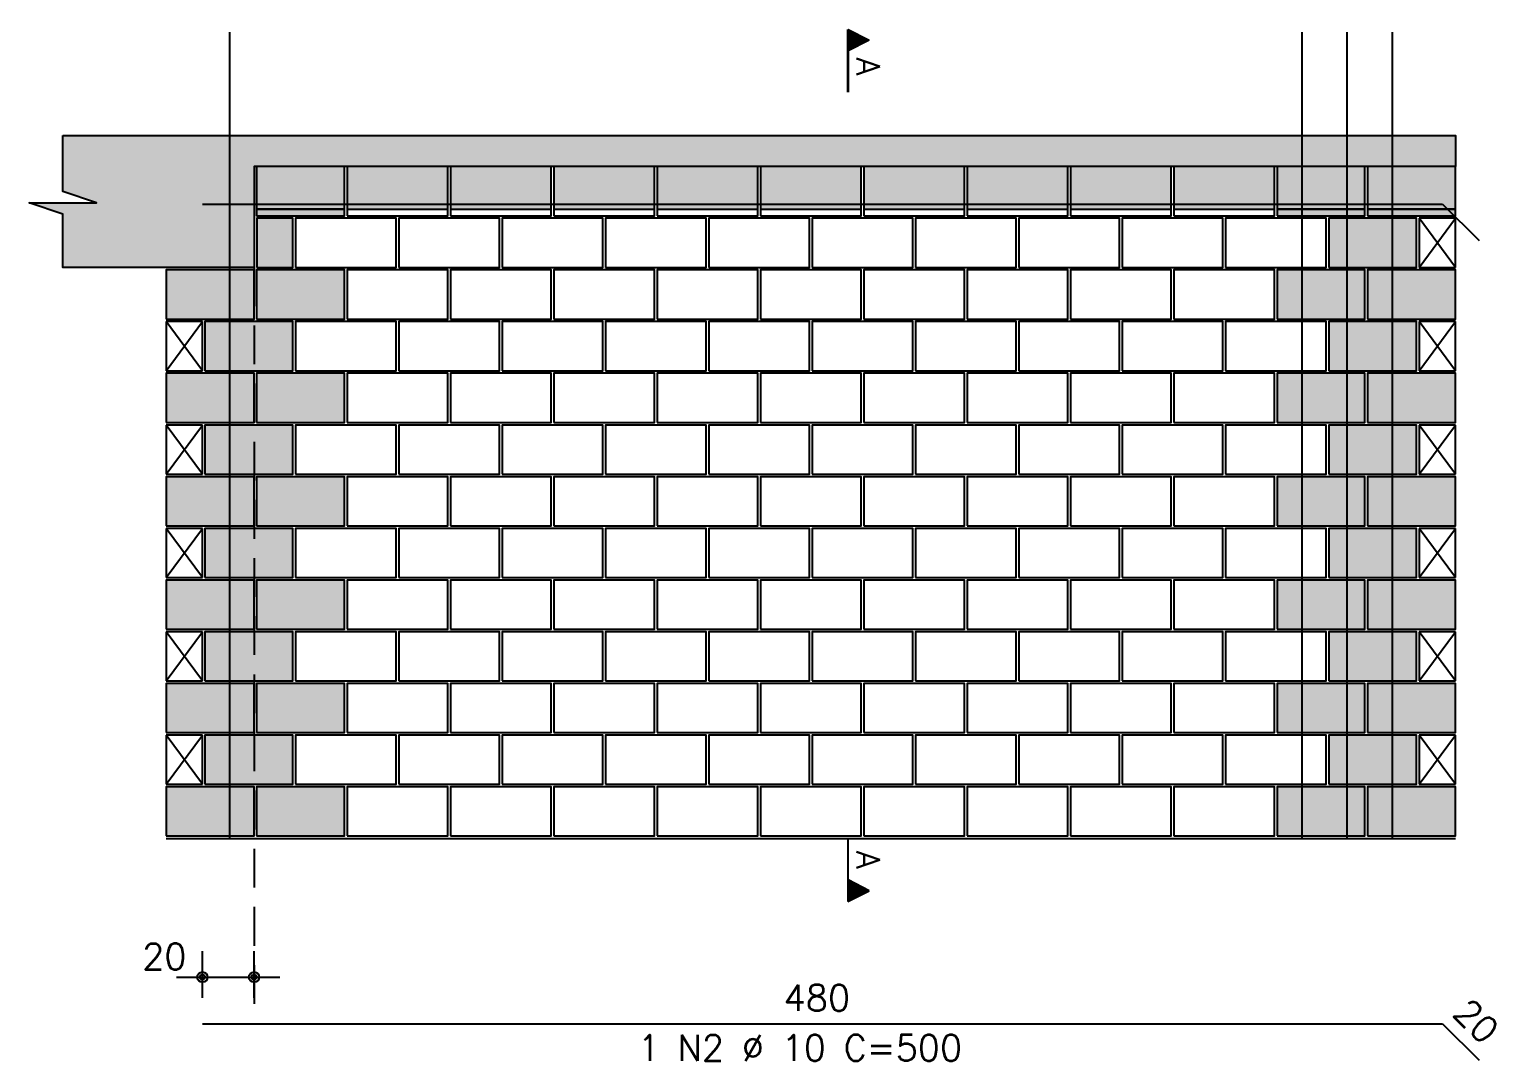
# Model space of a CAD drawing. Extents: x -1.9 to 86, y -1.6 to 60.9.
# Drawn here: x 8.83 to 20.18, y 12.49 to 20.47 of the extents above; entities that cross this region are included whole.
import ezdxf

# ---------------------------------------------------------------- set-up
doc = ezdxf.new("R2010")
doc.units = 0
doc.header["$MEASUREMENT"] = 0
doc.linetypes.add('ESTILO_TQS_0001', pattern=[0.45, 0.3, -0.15])
for name, color, linetype in [('PENA_01', 1, 'CONTINUOUS'), ('PENA_02', 2, 'CONTINUOUS'), ('PENA_03', 3, 'CONTINUOUS'), ('PENA_05', 5, 'CONTINUOUS'), ('PENA_09', 254, 'CONTINUOUS'), ('PENA_11', 252, 'CONTINUOUS'), ('PENA_21', 100, 'CONTINUOUS'), ('PENA_28', 135, 'CONTINUOUS')]:
    doc.layers.add(name, color=color, linetype=linetype)
doc.styles.get("Standard").update_dxf_attribs({"font": 'ROMANS.SHX'})

msp = doc.modelspace()

# ---------------------------------------------------------------- linework, layer by layer
at = {"layer": 'PENA_01', "linetype": 'Continuous'}
for p, q in [((10.591, 19.077), (11.271, 19.077)), ((11.291, 19.077), (12.071, 19.077)), ((12.091, 19.077), (12.871, 19.077)), ((12.891, 19.077), (13.671, 19.077)), ((13.691, 19.077), (14.471, 19.077)), ((14.491, 19.077), (15.271, 19.077)), ((15.291, 19.077), (16.071, 19.077)), ((16.091, 19.077), (16.871, 19.077)), ((16.891, 19.077), (17.671, 19.077)), ((17.691, 19.077), (18.471, 19.077)), ((18.491, 19.077), (19.171, 19.077)), ((19.191, 19.077), (19.871, 19.077)), ((10.171, 12.973), (10.171, 13.334)), ((10.571, 12.973), (10.571, 13.334)), ((9.971, 13.134), (10.771, 13.134))]:
    msp.add_line(p, q, dxfattribs=at)
at = {"layer": 'PENA_01', "linetype": 'ESTILO_TQS_0001'}
msp.add_line((10.571, 18.627), (10.571, 12.773), dxfattribs=at)
at = {"layer": 'PENA_02', "linetype": 'Continuous'}
for p, q in [((19.871, 19.007), (19.591, 19.007)), ((19.591, 19.007), (19.591, 18.627)), ((19.871, 18.627), (19.871, 19.007)), ((19.591, 18.627), (19.871, 18.627)), ((10.171, 18.207), (9.891, 18.207)), ((9.891, 18.207), (9.891, 17.827)), ((10.171, 17.827), (10.171, 18.207)), ((19.871, 18.207), (19.591, 18.207)), ((19.591, 18.207), (19.591, 17.827)), ((19.871, 17.827), (19.871, 18.207)), ((9.891, 17.827), (10.171, 17.827)), ((19.591, 17.827), (19.871, 17.827)), ((10.171, 17.407), (9.891, 17.407)), ((9.891, 17.407), (9.891, 17.027)), ((10.171, 17.027), (10.171, 17.407)), ((19.871, 17.407), (19.591, 17.407)), ((19.591, 17.407), (19.591, 17.027)), ((19.871, 17.027), (19.871, 17.407)), ((9.891, 17.027), (10.171, 17.027)), ((19.591, 17.027), (19.871, 17.027)), ((10.171, 16.607), (9.891, 16.607)), ((9.891, 16.607), (9.891, 16.227)), ((10.171, 16.227), (10.171, 16.607)), ((19.871, 16.607), (19.591, 16.607)), ((19.591, 16.607), (19.591, 16.227)), ((19.871, 16.227), (19.871, 16.607)), ((9.891, 16.227), (10.171, 16.227)), ((19.591, 16.227), (19.871, 16.227)), ((10.171, 15.807), (9.891, 15.807)), ((9.891, 15.807), (9.891, 15.427)), ((10.171, 15.427), (10.171, 15.807)), ((19.871, 15.807), (19.591, 15.807)), ((19.591, 15.807), (19.591, 15.427)), ((19.871, 15.427), (19.871, 15.807)), ((9.891, 15.427), (10.171, 15.427)), ((19.591, 15.427), (19.871, 15.427)), ((10.171, 15.007), (9.891, 15.007)), ((9.891, 15.007), (9.891, 14.627)), ((10.171, 14.627), (10.171, 15.007)), ((19.871, 15.007), (19.591, 15.007)), ((19.591, 15.007), (19.591, 14.627)), ((19.871, 14.627), (19.871, 15.007)), ((9.891, 14.627), (10.171, 14.627)), ((19.591, 14.627), (19.871, 14.627)), ((9.891, 14.207), (19.871, 14.207))]:
    msp.add_line(p, q, dxfattribs=at)
for points in [[(9.091, 19.647), (19.871, 19.647), (19.871, 19.407), (10.571, 19.407), (10.571, 18.627), (9.091, 18.627), (9.091, 19.04), (8.831, 19.127), (9.351, 19.127), (9.091, 19.213), (9.091, 19.647)], [(9.091, 18.867), (9.091, 19.04), (8.831, 19.127), (9.351, 19.127), (9.091, 19.213), (9.091, 19.387)], [(10.591, 19.027), (11.271, 19.027), (11.271, 19.407), (10.591, 19.407), (10.591, 19.027)], [(11.291, 19.027), (12.071, 19.027), (12.071, 19.407), (11.291, 19.407), (11.291, 19.027)], [(12.091, 19.027), (12.871, 19.027), (12.871, 19.407), (12.091, 19.407), (12.091, 19.027)], [(12.891, 19.027), (13.671, 19.027), (13.671, 19.407), (12.891, 19.407), (12.891, 19.027)], [(13.691, 19.027), (14.471, 19.027), (14.471, 19.407), (13.691, 19.407), (13.691, 19.027)], [(14.491, 19.027), (15.271, 19.027), (15.271, 19.407), (14.491, 19.407), (14.491, 19.027)], [(15.291, 19.027), (16.071, 19.027), (16.071, 19.407), (15.291, 19.407), (15.291, 19.027)], [(16.091, 19.027), (16.871, 19.027), (16.871, 19.407), (16.091, 19.407), (16.091, 19.027)], [(16.891, 19.027), (17.671, 19.027), (17.671, 19.407), (16.891, 19.407), (16.891, 19.027)], [(17.691, 19.027), (18.471, 19.027), (18.471, 19.407), (17.691, 19.407), (17.691, 19.027)], [(18.491, 19.027), (19.171, 19.027), (19.171, 19.407), (18.491, 19.407), (18.491, 19.027)], [(19.191, 19.027), (19.871, 19.027), (19.871, 19.407), (19.191, 19.407), (19.191, 19.027)], [(10.592, 18.627), (10.872, 18.627), (10.872, 19.007), (10.592, 19.007), (10.592, 18.627)], [(10.891, 18.627), (11.671, 18.627), (11.671, 19.007), (10.891, 19.007), (10.891, 18.627)], [(11.691, 18.627), (12.471, 18.627), (12.471, 19.007), (11.691, 19.007), (11.691, 18.627)], [(12.491, 18.627), (13.271, 18.627), (13.271, 19.007), (12.491, 19.007), (12.491, 18.627)], [(13.291, 18.627), (14.071, 18.627), (14.071, 19.007), (13.291, 19.007), (13.291, 18.627)], [(14.091, 18.627), (14.871, 18.627), (14.871, 19.007), (14.091, 19.007), (14.091, 18.627)], [(14.891, 18.627), (15.671, 18.627), (15.671, 19.007), (14.891, 19.007), (14.891, 18.627)], [(15.691, 18.627), (16.471, 18.627), (16.471, 19.007), (15.691, 19.007), (15.691, 18.627)], [(16.491, 18.627), (17.271, 18.627), (17.271, 19.007), (16.491, 19.007), (16.491, 18.627)], [(17.291, 18.627), (18.071, 18.627), (18.071, 19.007), (17.291, 19.007), (17.291, 18.627)], [(18.091, 18.627), (18.871, 18.627), (18.871, 19.007), (18.091, 19.007), (18.091, 18.627)], [(18.891, 18.627), (19.571, 18.627), (19.571, 19.007), (18.891, 19.007), (18.891, 18.627)], [(9.891, 18.227), (10.571, 18.227), (10.571, 18.607), (9.891, 18.607), (9.891, 18.227)], [(10.591, 18.227), (11.271, 18.227), (11.271, 18.607), (10.591, 18.607), (10.591, 18.227)], [(11.291, 18.227), (12.071, 18.227), (12.071, 18.607), (11.291, 18.607), (11.291, 18.227)], [(12.091, 18.227), (12.871, 18.227), (12.871, 18.607), (12.091, 18.607), (12.091, 18.227)], [(12.891, 18.227), (13.671, 18.227), (13.671, 18.607), (12.891, 18.607), (12.891, 18.227)], [(13.691, 18.227), (14.471, 18.227), (14.471, 18.607), (13.691, 18.607), (13.691, 18.227)], [(14.491, 18.227), (15.271, 18.227), (15.271, 18.607), (14.491, 18.607), (14.491, 18.227)], [(15.291, 18.227), (16.071, 18.227), (16.071, 18.607), (15.291, 18.607), (15.291, 18.227)], [(16.091, 18.227), (16.871, 18.227), (16.871, 18.607), (16.091, 18.607), (16.091, 18.227)], [(16.891, 18.227), (17.671, 18.227), (17.671, 18.607), (16.891, 18.607), (16.891, 18.227)], [(17.691, 18.227), (18.471, 18.227), (18.471, 18.607), (17.691, 18.607), (17.691, 18.227)], [(18.491, 18.227), (19.171, 18.227), (19.171, 18.607), (18.491, 18.607), (18.491, 18.227)], [(19.191, 18.227), (19.871, 18.227), (19.871, 18.607), (19.191, 18.607), (19.191, 18.227)], [(10.191, 17.827), (10.871, 17.827), (10.871, 18.207), (10.191, 18.207), (10.191, 17.827)], [(10.891, 17.827), (11.671, 17.827), (11.671, 18.207), (10.891, 18.207), (10.891, 17.827)], [(11.691, 17.827), (12.471, 17.827), (12.471, 18.207), (11.691, 18.207), (11.691, 17.827)], [(12.491, 17.827), (13.271, 17.827), (13.271, 18.207), (12.491, 18.207), (12.491, 17.827)], [(13.291, 17.827), (14.071, 17.827), (14.071, 18.207), (13.291, 18.207), (13.291, 17.827)], [(14.091, 17.827), (14.871, 17.827), (14.871, 18.207), (14.091, 18.207), (14.091, 17.827)], [(14.891, 17.827), (15.671, 17.827), (15.671, 18.207), (14.891, 18.207), (14.891, 17.827)], [(15.691, 17.827), (16.471, 17.827), (16.471, 18.207), (15.691, 18.207), (15.691, 17.827)], [(16.491, 17.827), (17.271, 17.827), (17.271, 18.207), (16.491, 18.207), (16.491, 17.827)], [(17.291, 17.827), (18.071, 17.827), (18.071, 18.207), (17.291, 18.207), (17.291, 17.827)], [(18.091, 17.827), (18.871, 17.827), (18.871, 18.207), (18.091, 18.207), (18.091, 17.827)], [(18.891, 17.827), (19.571, 17.827), (19.571, 18.207), (18.891, 18.207), (18.891, 17.827)], [(9.891, 17.427), (10.571, 17.427), (10.571, 17.807), (9.891, 17.807), (9.891, 17.427)], [(10.591, 17.427), (11.271, 17.427), (11.271, 17.807), (10.591, 17.807), (10.591, 17.427)], [(11.291, 17.427), (12.071, 17.427), (12.071, 17.807), (11.291, 17.807), (11.291, 17.427)], [(12.091, 17.427), (12.871, 17.427), (12.871, 17.807), (12.091, 17.807), (12.091, 17.427)], [(12.891, 17.427), (13.671, 17.427), (13.671, 17.807), (12.891, 17.807), (12.891, 17.427)], [(13.691, 17.427), (14.471, 17.427), (14.471, 17.807), (13.691, 17.807), (13.691, 17.427)], [(14.491, 17.427), (15.271, 17.427), (15.271, 17.807), (14.491, 17.807), (14.491, 17.427)], [(15.291, 17.427), (16.071, 17.427), (16.071, 17.807), (15.291, 17.807), (15.291, 17.427)], [(16.091, 17.427), (16.871, 17.427), (16.871, 17.807), (16.091, 17.807), (16.091, 17.427)], [(16.891, 17.427), (17.671, 17.427), (17.671, 17.807), (16.891, 17.807), (16.891, 17.427)], [(17.691, 17.427), (18.471, 17.427), (18.471, 17.807), (17.691, 17.807), (17.691, 17.427)], [(18.491, 17.427), (19.171, 17.427), (19.171, 17.807), (18.491, 17.807), (18.491, 17.427)], [(19.191, 17.427), (19.871, 17.427), (19.871, 17.807), (19.191, 17.807), (19.191, 17.427)], [(10.191, 17.027), (10.871, 17.027), (10.871, 17.407), (10.191, 17.407), (10.191, 17.027)], [(10.891, 17.027), (11.671, 17.027), (11.671, 17.407), (10.891, 17.407), (10.891, 17.027)], [(11.691, 17.027), (12.471, 17.027), (12.471, 17.407), (11.691, 17.407), (11.691, 17.027)], [(12.491, 17.027), (13.271, 17.027), (13.271, 17.407), (12.491, 17.407), (12.491, 17.027)], [(13.291, 17.027), (14.071, 17.027), (14.071, 17.407), (13.291, 17.407), (13.291, 17.027)], [(14.091, 17.027), (14.871, 17.027), (14.871, 17.407), (14.091, 17.407), (14.091, 17.027)], [(14.891, 17.027), (15.671, 17.027), (15.671, 17.407), (14.891, 17.407), (14.891, 17.027)], [(15.691, 17.027), (16.471, 17.027), (16.471, 17.407), (15.691, 17.407), (15.691, 17.027)], [(16.491, 17.027), (17.271, 17.027), (17.271, 17.407), (16.491, 17.407), (16.491, 17.027)], [(17.291, 17.027), (18.071, 17.027), (18.071, 17.407), (17.291, 17.407), (17.291, 17.027)], [(18.091, 17.027), (18.871, 17.027), (18.871, 17.407), (18.091, 17.407), (18.091, 17.027)], [(18.891, 17.027), (19.571, 17.027), (19.571, 17.407), (18.891, 17.407), (18.891, 17.027)], [(9.891, 16.627), (10.571, 16.627), (10.571, 17.007), (9.891, 17.007), (9.891, 16.627)], [(10.591, 16.627), (11.271, 16.627), (11.271, 17.007), (10.591, 17.007), (10.591, 16.627)], [(11.291, 16.627), (12.071, 16.627), (12.071, 17.007), (11.291, 17.007), (11.291, 16.627)], [(12.091, 16.627), (12.871, 16.627), (12.871, 17.007), (12.091, 17.007), (12.091, 16.627)], [(12.891, 16.627), (13.671, 16.627), (13.671, 17.007), (12.891, 17.007), (12.891, 16.627)], [(13.691, 16.627), (14.471, 16.627), (14.471, 17.007), (13.691, 17.007), (13.691, 16.627)], [(14.491, 16.627), (15.271, 16.627), (15.271, 17.007), (14.491, 17.007), (14.491, 16.627)], [(15.291, 16.627), (16.071, 16.627), (16.071, 17.007), (15.291, 17.007), (15.291, 16.627)], [(16.091, 16.627), (16.871, 16.627), (16.871, 17.007), (16.091, 17.007), (16.091, 16.627)], [(16.891, 16.627), (17.671, 16.627), (17.671, 17.007), (16.891, 17.007), (16.891, 16.627)], [(17.691, 16.627), (18.471, 16.627), (18.471, 17.007), (17.691, 17.007), (17.691, 16.627)], [(18.491, 16.627), (19.171, 16.627), (19.171, 17.007), (18.491, 17.007), (18.491, 16.627)], [(19.191, 16.627), (19.871, 16.627), (19.871, 17.007), (19.191, 17.007), (19.191, 16.627)], [(10.191, 16.227), (10.871, 16.227), (10.871, 16.607), (10.191, 16.607), (10.191, 16.227)], [(10.891, 16.227), (11.671, 16.227), (11.671, 16.607), (10.891, 16.607), (10.891, 16.227)], [(11.691, 16.227), (12.471, 16.227), (12.471, 16.607), (11.691, 16.607), (11.691, 16.227)], [(12.491, 16.227), (13.271, 16.227), (13.271, 16.607), (12.491, 16.607), (12.491, 16.227)], [(13.291, 16.227), (14.071, 16.227), (14.071, 16.607), (13.291, 16.607), (13.291, 16.227)], [(14.091, 16.227), (14.871, 16.227), (14.871, 16.607), (14.091, 16.607), (14.091, 16.227)], [(14.891, 16.227), (15.671, 16.227), (15.671, 16.607), (14.891, 16.607), (14.891, 16.227)], [(15.691, 16.227), (16.471, 16.227), (16.471, 16.607), (15.691, 16.607), (15.691, 16.227)], [(16.491, 16.227), (17.271, 16.227), (17.271, 16.607), (16.491, 16.607), (16.491, 16.227)], [(17.291, 16.227), (18.071, 16.227), (18.071, 16.607), (17.291, 16.607), (17.291, 16.227)], [(18.091, 16.227), (18.871, 16.227), (18.871, 16.607), (18.091, 16.607), (18.091, 16.227)], [(18.891, 16.227), (19.571, 16.227), (19.571, 16.607), (18.891, 16.607), (18.891, 16.227)], [(9.891, 15.827), (10.571, 15.827), (10.571, 16.207), (9.891, 16.207), (9.891, 15.827)], [(10.591, 15.827), (11.271, 15.827), (11.271, 16.207), (10.591, 16.207), (10.591, 15.827)], [(11.291, 15.827), (12.071, 15.827), (12.071, 16.207), (11.291, 16.207), (11.291, 15.827)], [(12.091, 15.827), (12.871, 15.827), (12.871, 16.207), (12.091, 16.207), (12.091, 15.827)], [(12.891, 15.827), (13.671, 15.827), (13.671, 16.207), (12.891, 16.207), (12.891, 15.827)], [(13.691, 15.827), (14.471, 15.827), (14.471, 16.207), (13.691, 16.207), (13.691, 15.827)], [(14.491, 15.827), (15.271, 15.827), (15.271, 16.207), (14.491, 16.207), (14.491, 15.827)], [(15.291, 15.827), (16.071, 15.827), (16.071, 16.207), (15.291, 16.207), (15.291, 15.827)], [(16.091, 15.827), (16.871, 15.827), (16.871, 16.207), (16.091, 16.207), (16.091, 15.827)], [(16.891, 15.827), (17.671, 15.827), (17.671, 16.207), (16.891, 16.207), (16.891, 15.827)], [(17.691, 15.827), (18.471, 15.827), (18.471, 16.207), (17.691, 16.207), (17.691, 15.827)], [(18.491, 15.827), (19.171, 15.827), (19.171, 16.207), (18.491, 16.207), (18.491, 15.827)], [(19.191, 15.827), (19.871, 15.827), (19.871, 16.207), (19.191, 16.207), (19.191, 15.827)], [(10.191, 15.427), (10.871, 15.427), (10.871, 15.807), (10.191, 15.807), (10.191, 15.427)], [(10.891, 15.427), (11.671, 15.427), (11.671, 15.807), (10.891, 15.807), (10.891, 15.427)], [(11.691, 15.427), (12.471, 15.427), (12.471, 15.807), (11.691, 15.807), (11.691, 15.427)], [(12.491, 15.427), (13.271, 15.427), (13.271, 15.807), (12.491, 15.807), (12.491, 15.427)], [(13.291, 15.427), (14.071, 15.427), (14.071, 15.807), (13.291, 15.807), (13.291, 15.427)], [(14.091, 15.427), (14.871, 15.427), (14.871, 15.807), (14.091, 15.807), (14.091, 15.427)], [(14.891, 15.427), (15.671, 15.427), (15.671, 15.807), (14.891, 15.807), (14.891, 15.427)], [(15.691, 15.427), (16.471, 15.427), (16.471, 15.807), (15.691, 15.807), (15.691, 15.427)], [(16.491, 15.427), (17.271, 15.427), (17.271, 15.807), (16.491, 15.807), (16.491, 15.427)], [(17.291, 15.427), (18.071, 15.427), (18.071, 15.807), (17.291, 15.807), (17.291, 15.427)], [(18.091, 15.427), (18.871, 15.427), (18.871, 15.807), (18.091, 15.807), (18.091, 15.427)], [(18.891, 15.427), (19.571, 15.427), (19.571, 15.807), (18.891, 15.807), (18.891, 15.427)], [(9.891, 15.027), (10.571, 15.027), (10.571, 15.407), (9.891, 15.407), (9.891, 15.027)], [(10.591, 15.027), (11.271, 15.027), (11.271, 15.407), (10.591, 15.407), (10.591, 15.027)], [(11.291, 15.027), (12.071, 15.027), (12.071, 15.407), (11.291, 15.407), (11.291, 15.027)], [(12.091, 15.027), (12.871, 15.027), (12.871, 15.407), (12.091, 15.407), (12.091, 15.027)], [(12.891, 15.027), (13.671, 15.027), (13.671, 15.407), (12.891, 15.407), (12.891, 15.027)], [(13.691, 15.027), (14.471, 15.027), (14.471, 15.407), (13.691, 15.407), (13.691, 15.027)], [(14.491, 15.027), (15.271, 15.027), (15.271, 15.407), (14.491, 15.407), (14.491, 15.027)], [(15.291, 15.027), (16.071, 15.027), (16.071, 15.407), (15.291, 15.407), (15.291, 15.027)], [(16.091, 15.027), (16.871, 15.027), (16.871, 15.407), (16.091, 15.407), (16.091, 15.027)], [(16.891, 15.027), (17.671, 15.027), (17.671, 15.407), (16.891, 15.407), (16.891, 15.027)], [(17.691, 15.027), (18.471, 15.027), (18.471, 15.407), (17.691, 15.407), (17.691, 15.027)], [(18.491, 15.027), (19.171, 15.027), (19.171, 15.407), (18.491, 15.407), (18.491, 15.027)], [(19.191, 15.027), (19.871, 15.027), (19.871, 15.407), (19.191, 15.407), (19.191, 15.027)], [(10.191, 14.627), (10.871, 14.627), (10.871, 15.007), (10.191, 15.007), (10.191, 14.627)], [(10.891, 14.627), (11.671, 14.627), (11.671, 15.007), (10.891, 15.007), (10.891, 14.627)], [(11.691, 14.627), (12.471, 14.627), (12.471, 15.007), (11.691, 15.007), (11.691, 14.627)], [(12.491, 14.627), (13.271, 14.627), (13.271, 15.007), (12.491, 15.007), (12.491, 14.627)], [(13.291, 14.627), (14.071, 14.627), (14.071, 15.007), (13.291, 15.007), (13.291, 14.627)], [(14.091, 14.627), (14.871, 14.627), (14.871, 15.007), (14.091, 15.007), (14.091, 14.627)], [(14.891, 14.627), (15.671, 14.627), (15.671, 15.007), (14.891, 15.007), (14.891, 14.627)], [(15.691, 14.627), (16.471, 14.627), (16.471, 15.007), (15.691, 15.007), (15.691, 14.627)], [(16.491, 14.627), (17.271, 14.627), (17.271, 15.007), (16.491, 15.007), (16.491, 14.627)], [(17.291, 14.627), (18.071, 14.627), (18.071, 15.007), (17.291, 15.007), (17.291, 14.627)], [(18.091, 14.627), (18.871, 14.627), (18.871, 15.007), (18.091, 15.007), (18.091, 14.627)], [(18.891, 14.627), (19.571, 14.627), (19.571, 15.007), (18.891, 15.007), (18.891, 14.627)], [(9.891, 14.227), (10.571, 14.227), (10.571, 14.607), (9.891, 14.607), (9.891, 14.227)], [(10.591, 14.227), (11.271, 14.227), (11.271, 14.607), (10.591, 14.607), (10.591, 14.227)], [(11.291, 14.227), (12.071, 14.227), (12.071, 14.607), (11.291, 14.607), (11.291, 14.227)], [(12.091, 14.227), (12.871, 14.227), (12.871, 14.607), (12.091, 14.607), (12.091, 14.227)], [(12.891, 14.227), (13.671, 14.227), (13.671, 14.607), (12.891, 14.607), (12.891, 14.227)], [(13.691, 14.227), (14.471, 14.227), (14.471, 14.607), (13.691, 14.607), (13.691, 14.227)], [(14.491, 14.227), (15.271, 14.227), (15.271, 14.607), (14.491, 14.607), (14.491, 14.227)], [(15.291, 14.227), (16.071, 14.227), (16.071, 14.607), (15.291, 14.607), (15.291, 14.227)], [(16.091, 14.227), (16.871, 14.227), (16.871, 14.607), (16.091, 14.607), (16.091, 14.227)], [(16.891, 14.227), (17.671, 14.227), (17.671, 14.607), (16.891, 14.607), (16.891, 14.227)], [(17.691, 14.227), (18.471, 14.227), (18.471, 14.607), (17.691, 14.607), (17.691, 14.227)], [(18.491, 14.227), (19.171, 14.227), (19.171, 14.607), (18.491, 14.607), (18.491, 14.227)], [(19.191, 14.227), (19.871, 14.227), (19.871, 14.607), (19.191, 14.607), (19.191, 14.227)]]:
    msp.add_lwpolyline(points, dxfattribs=at)
for centre, radius in [((10.171, 13.134), 0.04), ((10.571, 13.134), 0.04), ((10.171, 13.134), 0.02), ((10.571, 13.134), 0.02)]:
    msp.add_circle(centre, radius, dxfattribs=at)
at = {"layer": 'PENA_03', "linetype": 'Continuous'}
for p, q in [((15.168, 19.983), (15.168, 20.469)), ((15.168, 20.469), (15.334, 20.386)), ((15.169, 20.468), (15.169, 20.305)), ((15.169, 20.468), (15.332, 20.386)), ((15.181, 20.463), (15.181, 20.31)), ((15.193, 20.457), (15.193, 20.316)), ((15.206, 20.45), (15.206, 20.323)), ((15.219, 20.444), (15.219, 20.329)), ((15.232, 20.437), (15.232, 20.335)), ((15.332, 20.386), (15.169, 20.305)), ((15.334, 20.386), (15.169, 20.304)), ((15.244, 20.431), (15.244, 20.342)), ((15.257, 20.425), (15.257, 20.348)), ((15.27, 20.418), (15.27, 20.354)), ((15.283, 20.412), (15.283, 20.361)), ((15.295, 20.406), (15.295, 20.367)), ((15.308, 20.399), (15.308, 20.374)), ((15.321, 20.393), (15.321, 20.38)), ((15.169, 20.304), (15.169, 19.983)), ((19.591, 18.627), (19.871, 19.007)), ((19.871, 18.627), (19.591, 19.007)), ((9.891, 17.827), (10.171, 18.207)), ((10.171, 17.827), (9.891, 18.207)), ((19.591, 17.827), (19.871, 18.207)), ((19.871, 17.827), (19.591, 18.207)), ((9.891, 17.027), (10.171, 17.407)), ((10.171, 17.027), (9.891, 17.407)), ((19.591, 17.027), (19.871, 17.407)), ((19.871, 17.027), (19.591, 17.407)), ((9.891, 16.227), (10.171, 16.607)), ((10.171, 16.227), (9.891, 16.607)), ((19.591, 16.227), (19.871, 16.607)), ((19.871, 16.227), (19.591, 16.607)), ((9.891, 15.427), (10.171, 15.807)), ((10.171, 15.427), (9.891, 15.807)), ((19.591, 15.427), (19.871, 15.807)), ((19.871, 15.427), (19.591, 15.807)), ((9.891, 14.627), (10.171, 15.007)), ((10.171, 14.627), (9.891, 15.007)), ((19.591, 14.627), (19.871, 15.007)), ((19.871, 14.627), (19.591, 15.007)), ((15.168, 14.207), (15.168, 13.72)), ((15.169, 13.886), (15.169, 14.207)), ((15.334, 13.803), (15.169, 13.886)), ((15.169, 13.721), (15.169, 13.885)), ((15.332, 13.803), (15.169, 13.885)), ((15.181, 13.727), (15.181, 13.88)), ((15.193, 13.733), (15.193, 13.873)), ((15.206, 13.739), (15.206, 13.867)), ((15.219, 13.746), (15.219, 13.861)), ((15.232, 13.752), (15.232, 13.854)), ((15.168, 13.72), (15.334, 13.803)), ((15.169, 13.721), (15.332, 13.803)), ((15.244, 13.759), (15.244, 13.848)), ((15.257, 13.765), (15.257, 13.841)), ((15.27, 13.771), (15.27, 13.835)), ((15.283, 13.778), (15.283, 13.829)), ((15.295, 13.784), (15.295, 13.822)), ((15.308, 13.79), (15.308, 13.816)), ((15.321, 13.797), (15.321, 13.81)), ((10.171, 12.773), (10.171, 12.773)), ((10.571, 12.773), (10.571, 12.773))]:
    msp.add_line(p, q, dxfattribs=at)
at = {"layer": 'PENA_05', "linetype": 'Continuous'}
for p, q in [((10.171, 19.116), (19.771, 19.117)), ((19.771, 19.117), (20.054, 18.834)), ((10.171, 12.773), (19.771, 12.773)), ((19.771, 12.773), (20.054, 12.49))]:
    msp.add_line(p, q, dxfattribs=at)
for points in [[(10.381, 20.447), (10.381, 14.207)], [(18.681, 20.447), (18.681, 14.207)], [(19.031, 20.447), (19.031, 14.207)], [(19.381, 20.447), (19.381, 14.207)]]:
    msp.add_lwpolyline(points, dxfattribs=at)
at = {"layer": 'PENA_09', "linetype": 'Continuous'}
for points in [[(10.591, 19.077), (11.271, 19.077), (11.271, 19.407), (10.591, 19.407), (10.591, 19.077)], [(11.291, 19.077), (12.071, 19.077), (12.071, 19.407), (11.291, 19.407), (11.291, 19.077)], [(12.091, 19.077), (12.871, 19.077), (12.871, 19.407), (12.091, 19.407), (12.091, 19.077)], [(12.891, 19.077), (13.671, 19.077), (13.671, 19.407), (12.891, 19.407), (12.891, 19.077)], [(13.691, 19.077), (14.471, 19.077), (14.471, 19.407), (13.691, 19.407), (13.691, 19.077)], [(14.491, 19.077), (15.271, 19.077), (15.271, 19.407), (14.491, 19.407), (14.491, 19.077)], [(15.291, 19.077), (16.071, 19.077), (16.071, 19.407), (15.291, 19.407), (15.291, 19.077)], [(16.091, 19.077), (16.871, 19.077), (16.871, 19.407), (16.091, 19.407), (16.091, 19.077)], [(16.891, 19.077), (17.671, 19.077), (17.671, 19.407), (16.891, 19.407), (16.891, 19.077)], [(17.691, 19.077), (18.471, 19.077), (18.471, 19.407), (17.691, 19.407), (17.691, 19.077)], [(18.491, 19.077), (19.171, 19.077), (19.171, 19.407), (18.491, 19.407), (18.491, 19.077)], [(19.191, 19.077), (19.871, 19.077), (19.871, 19.407), (19.191, 19.407), (19.191, 19.077)]]:
    msp.add_lwpolyline(points, dxfattribs=at)
for points in [[(10.591, 19.077), (11.271, 19.077), (11.271, 19.407)], [(10.591, 19.077), (11.271, 19.407), (10.591, 19.407)], [(10.591, 19.077), (10.591, 19.407), (10.591, 19.077)], [(11.291, 19.077), (12.071, 19.077), (12.071, 19.407)], [(11.291, 19.077), (12.071, 19.407), (11.291, 19.407)], [(11.291, 19.077), (11.291, 19.407), (11.291, 19.077)], [(12.091, 19.077), (12.871, 19.077), (12.871, 19.407)], [(12.091, 19.077), (12.871, 19.407), (12.091, 19.407)], [(12.091, 19.077), (12.091, 19.407), (12.091, 19.077)], [(12.891, 19.077), (13.671, 19.077), (13.671, 19.407)], [(12.891, 19.077), (13.671, 19.407), (12.891, 19.407)], [(12.891, 19.077), (12.891, 19.407), (12.891, 19.077)], [(13.691, 19.077), (14.471, 19.077), (14.471, 19.407)], [(13.691, 19.077), (14.471, 19.407), (13.691, 19.407)], [(13.691, 19.077), (13.691, 19.407), (13.691, 19.077)], [(14.491, 19.077), (15.271, 19.077), (15.271, 19.407)], [(14.491, 19.077), (15.271, 19.407), (14.491, 19.407)], [(14.491, 19.077), (14.491, 19.407), (14.491, 19.077)], [(15.291, 19.077), (16.071, 19.077), (16.071, 19.407)], [(15.291, 19.077), (16.071, 19.407), (15.291, 19.407)], [(15.291, 19.077), (15.291, 19.407), (15.291, 19.077)], [(16.091, 19.077), (16.871, 19.077), (16.871, 19.407)], [(16.091, 19.077), (16.871, 19.407), (16.091, 19.407)], [(16.091, 19.077), (16.091, 19.407), (16.091, 19.077)], [(16.891, 19.077), (17.671, 19.077), (17.671, 19.407)], [(16.891, 19.077), (17.671, 19.407), (16.891, 19.407)], [(16.891, 19.077), (16.891, 19.407), (16.891, 19.077)], [(17.691, 19.077), (18.471, 19.077), (18.471, 19.407)], [(17.691, 19.077), (18.471, 19.407), (17.691, 19.407)], [(17.691, 19.077), (17.691, 19.407), (17.691, 19.077)], [(18.491, 19.077), (19.171, 19.077), (19.171, 19.407)], [(18.491, 19.077), (19.171, 19.407), (18.491, 19.407)], [(18.491, 19.077), (18.491, 19.407), (18.491, 19.077)], [(19.191, 19.077), (19.871, 19.077), (19.871, 19.407)], [(19.191, 19.077), (19.871, 19.407), (19.191, 19.407)], [(19.191, 19.077), (19.191, 19.407), (19.191, 19.077)]]:
    msp.add_solid(points, dxfattribs=at)
at = {"layer": 'PENA_11', "linetype": 'Continuous'}
for points in [[(10.571, 19.407), (9.091, 19.213), (9.091, 19.647)], [(10.571, 19.407), (9.091, 19.647), (19.871, 19.647)], [(10.571, 19.407), (19.871, 19.647), (19.871, 19.407)], [(9.351, 19.127), (9.091, 19.213), (10.571, 19.407)], [(9.351, 19.127), (10.571, 19.407), (10.571, 18.627)], [(9.351, 19.127), (9.091, 19.04), (8.831, 19.127)], [(9.351, 19.127), (10.571, 18.627), (9.091, 18.627)], [(9.351, 19.127), (9.091, 18.627), (9.091, 19.04)]]:
    msp.add_solid(points, dxfattribs=at)
at = {"layer": 'PENA_21', "linetype": 'Continuous'}
for points in [[(10.591, 19.027), (11.271, 19.027), (11.271, 19.077), (10.591, 19.077), (10.591, 19.027)], [(18.491, 19.027), (19.171, 19.027), (19.171, 19.077), (18.491, 19.077), (18.491, 19.027)], [(19.191, 19.027), (19.871, 19.027), (19.871, 19.077), (19.191, 19.077), (19.191, 19.027)], [(18.891, 18.627), (19.571, 18.627), (19.571, 19.007), (18.891, 19.007), (18.891, 18.627)], [(9.891, 18.227), (10.571, 18.227), (10.571, 18.607), (9.891, 18.607), (9.891, 18.227)], [(10.591, 18.227), (11.271, 18.227), (11.271, 18.607), (10.591, 18.607), (10.591, 18.227)], [(18.491, 18.227), (19.171, 18.227), (19.171, 18.607), (18.491, 18.607), (18.491, 18.227)], [(19.191, 18.227), (19.871, 18.227), (19.871, 18.607), (19.191, 18.607), (19.191, 18.227)], [(10.191, 17.827), (10.871, 17.827), (10.871, 18.207), (10.191, 18.207), (10.191, 17.827)], [(18.891, 17.827), (19.571, 17.827), (19.571, 18.207), (18.891, 18.207), (18.891, 17.827)], [(9.891, 17.427), (10.571, 17.427), (10.571, 17.807), (9.891, 17.807), (9.891, 17.427)], [(10.591, 17.427), (11.271, 17.427), (11.271, 17.807), (10.591, 17.807), (10.591, 17.427)], [(18.491, 17.427), (19.171, 17.427), (19.171, 17.807), (18.491, 17.807), (18.491, 17.427)], [(19.191, 17.427), (19.871, 17.427), (19.871, 17.807), (19.191, 17.807), (19.191, 17.427)], [(10.191, 17.027), (10.871, 17.027), (10.871, 17.407), (10.191, 17.407), (10.191, 17.027)], [(18.891, 17.027), (19.571, 17.027), (19.571, 17.407), (18.891, 17.407), (18.891, 17.027)], [(9.891, 16.627), (10.571, 16.627), (10.571, 17.007), (9.891, 17.007), (9.891, 16.627)], [(10.591, 16.627), (11.271, 16.627), (11.271, 17.007), (10.591, 17.007), (10.591, 16.627)], [(18.491, 16.627), (19.171, 16.627), (19.171, 17.007), (18.491, 17.007), (18.491, 16.627)], [(19.191, 16.627), (19.871, 16.627), (19.871, 17.007), (19.191, 17.007), (19.191, 16.627)], [(10.191, 16.227), (10.871, 16.227), (10.871, 16.607), (10.191, 16.607), (10.191, 16.227)], [(18.891, 16.227), (19.571, 16.227), (19.571, 16.607), (18.891, 16.607), (18.891, 16.227)], [(9.891, 15.827), (10.571, 15.827), (10.571, 16.207), (9.891, 16.207), (9.891, 15.827)], [(10.591, 15.827), (11.271, 15.827), (11.271, 16.207), (10.591, 16.207), (10.591, 15.827)], [(18.491, 15.827), (19.171, 15.827), (19.171, 16.207), (18.491, 16.207), (18.491, 15.827)], [(19.191, 15.827), (19.871, 15.827), (19.871, 16.207), (19.191, 16.207), (19.191, 15.827)], [(10.191, 15.427), (10.871, 15.427), (10.871, 15.807), (10.191, 15.807), (10.191, 15.427)], [(18.891, 15.427), (19.571, 15.427), (19.571, 15.807), (18.891, 15.807), (18.891, 15.427)], [(9.891, 15.027), (10.571, 15.027), (10.571, 15.407), (9.891, 15.407), (9.891, 15.027)], [(10.591, 15.027), (11.271, 15.027), (11.271, 15.407), (10.591, 15.407), (10.591, 15.027)], [(18.491, 15.027), (19.171, 15.027), (19.171, 15.407), (18.491, 15.407), (18.491, 15.027)], [(19.191, 15.027), (19.871, 15.027), (19.871, 15.407), (19.191, 15.407), (19.191, 15.027)], [(10.191, 14.627), (10.871, 14.627), (10.871, 15.007), (10.191, 15.007), (10.191, 14.627)], [(18.891, 14.627), (19.571, 14.627), (19.571, 15.007), (18.891, 15.007), (18.891, 14.627)], [(9.891, 14.227), (10.571, 14.227), (10.571, 14.607), (9.891, 14.607), (9.891, 14.227)], [(10.591, 14.227), (11.271, 14.227), (11.271, 14.607), (10.591, 14.607), (10.591, 14.227)], [(18.491, 14.227), (19.171, 14.227), (19.171, 14.607), (18.491, 14.607), (18.491, 14.227)], [(19.191, 14.227), (19.871, 14.227), (19.871, 14.607), (19.191, 14.607), (19.191, 14.227)]]:
    msp.add_lwpolyline(points, dxfattribs=at)
for points in [[(10.591, 19.027), (11.271, 19.027), (11.271, 19.077)], [(10.591, 19.027), (11.271, 19.077), (10.591, 19.077)], [(10.591, 19.027), (10.591, 19.077), (10.591, 19.027)], [(18.491, 19.027), (19.171, 19.027), (19.171, 19.077)], [(18.491, 19.027), (19.171, 19.077), (18.491, 19.077)], [(18.491, 19.027), (18.491, 19.077), (18.491, 19.027)], [(19.191, 19.027), (19.871, 19.027), (19.871, 19.077)], [(19.191, 19.027), (19.871, 19.077), (19.191, 19.077)], [(19.191, 19.027), (19.191, 19.077), (19.191, 19.027)], [(18.891, 18.627), (19.571, 18.627), (19.571, 19.007)], [(18.891, 18.627), (19.571, 19.007), (18.891, 19.007)], [(18.891, 18.627), (18.891, 19.007), (18.891, 18.627)], [(9.891, 18.227), (10.571, 18.227), (10.571, 18.607)], [(9.891, 18.227), (10.571, 18.607), (9.891, 18.607)], [(9.891, 18.227), (9.891, 18.607), (9.891, 18.227)], [(10.591, 18.227), (11.271, 18.227), (11.271, 18.607)], [(10.591, 18.227), (11.271, 18.607), (10.591, 18.607)], [(10.591, 18.227), (10.591, 18.607), (10.591, 18.227)], [(18.491, 18.227), (19.171, 18.227), (19.171, 18.607)], [(18.491, 18.227), (19.171, 18.607), (18.491, 18.607)], [(18.491, 18.227), (18.491, 18.607), (18.491, 18.227)], [(19.191, 18.227), (19.871, 18.227), (19.871, 18.607)], [(19.191, 18.227), (19.871, 18.607), (19.191, 18.607)], [(19.191, 18.227), (19.191, 18.607), (19.191, 18.227)], [(10.191, 17.827), (10.871, 17.827), (10.871, 18.207)], [(10.191, 17.827), (10.871, 18.207), (10.191, 18.207)], [(10.191, 17.827), (10.191, 18.207), (10.191, 17.827)], [(18.891, 17.827), (19.571, 17.827), (19.571, 18.207)], [(18.891, 17.827), (19.571, 18.207), (18.891, 18.207)], [(18.891, 17.827), (18.891, 18.207), (18.891, 17.827)], [(9.891, 17.427), (10.571, 17.427), (10.571, 17.807)], [(9.891, 17.427), (10.571, 17.807), (9.891, 17.807)], [(9.891, 17.427), (9.891, 17.807), (9.891, 17.427)], [(10.591, 17.427), (11.271, 17.427), (11.271, 17.807)], [(10.591, 17.427), (11.271, 17.807), (10.591, 17.807)], [(10.591, 17.427), (10.591, 17.807), (10.591, 17.427)], [(18.491, 17.427), (19.171, 17.427), (19.171, 17.807)], [(18.491, 17.427), (19.171, 17.807), (18.491, 17.807)], [(18.491, 17.427), (18.491, 17.807), (18.491, 17.427)], [(19.191, 17.427), (19.871, 17.427), (19.871, 17.807)], [(19.191, 17.427), (19.871, 17.807), (19.191, 17.807)], [(19.191, 17.427), (19.191, 17.807), (19.191, 17.427)], [(10.191, 17.027), (10.871, 17.027), (10.871, 17.407)], [(10.191, 17.027), (10.871, 17.407), (10.191, 17.407)], [(10.191, 17.027), (10.191, 17.407), (10.191, 17.027)], [(18.891, 17.027), (19.571, 17.027), (19.571, 17.407)], [(18.891, 17.027), (19.571, 17.407), (18.891, 17.407)], [(18.891, 17.027), (18.891, 17.407), (18.891, 17.027)], [(9.891, 16.627), (10.571, 16.627), (10.571, 17.007)], [(9.891, 16.627), (10.571, 17.007), (9.891, 17.007)], [(9.891, 16.627), (9.891, 17.007), (9.891, 16.627)], [(10.591, 16.627), (11.271, 16.627), (11.271, 17.007)], [(10.591, 16.627), (11.271, 17.007), (10.591, 17.007)], [(10.591, 16.627), (10.591, 17.007), (10.591, 16.627)], [(18.491, 16.627), (19.171, 16.627), (19.171, 17.007)], [(18.491, 16.627), (19.171, 17.007), (18.491, 17.007)], [(18.491, 16.627), (18.491, 17.007), (18.491, 16.627)], [(19.191, 16.627), (19.871, 16.627), (19.871, 17.007)], [(19.191, 16.627), (19.871, 17.007), (19.191, 17.007)], [(19.191, 16.627), (19.191, 17.007), (19.191, 16.627)], [(10.191, 16.227), (10.871, 16.227), (10.871, 16.607)], [(10.191, 16.227), (10.871, 16.607), (10.191, 16.607)], [(10.191, 16.227), (10.191, 16.607), (10.191, 16.227)], [(18.891, 16.227), (19.571, 16.227), (19.571, 16.607)], [(18.891, 16.227), (19.571, 16.607), (18.891, 16.607)], [(18.891, 16.227), (18.891, 16.607), (18.891, 16.227)], [(9.891, 15.827), (10.571, 15.827), (10.571, 16.207)], [(9.891, 15.827), (10.571, 16.207), (9.891, 16.207)], [(9.891, 15.827), (9.891, 16.207), (9.891, 15.827)], [(10.591, 15.827), (11.271, 15.827), (11.271, 16.207)], [(10.591, 15.827), (11.271, 16.207), (10.591, 16.207)], [(10.591, 15.827), (10.591, 16.207), (10.591, 15.827)], [(18.491, 15.827), (19.171, 15.827), (19.171, 16.207)], [(18.491, 15.827), (19.171, 16.207), (18.491, 16.207)], [(18.491, 15.827), (18.491, 16.207), (18.491, 15.827)], [(19.191, 15.827), (19.871, 15.827), (19.871, 16.207)], [(19.191, 15.827), (19.871, 16.207), (19.191, 16.207)], [(19.191, 15.827), (19.191, 16.207), (19.191, 15.827)], [(10.191, 15.427), (10.871, 15.427), (10.871, 15.807)], [(10.191, 15.427), (10.871, 15.807), (10.191, 15.807)], [(10.191, 15.427), (10.191, 15.807), (10.191, 15.427)], [(18.891, 15.427), (19.571, 15.427), (19.571, 15.807)], [(18.891, 15.427), (19.571, 15.807), (18.891, 15.807)], [(18.891, 15.427), (18.891, 15.807), (18.891, 15.427)], [(9.891, 15.027), (10.571, 15.027), (10.571, 15.407)], [(9.891, 15.027), (10.571, 15.407), (9.891, 15.407)], [(9.891, 15.027), (9.891, 15.407), (9.891, 15.027)], [(10.591, 15.027), (11.271, 15.027), (11.271, 15.407)], [(10.591, 15.027), (11.271, 15.407), (10.591, 15.407)], [(10.591, 15.027), (10.591, 15.407), (10.591, 15.027)], [(18.491, 15.027), (19.171, 15.027), (19.171, 15.407)], [(18.491, 15.027), (19.171, 15.407), (18.491, 15.407)], [(18.491, 15.027), (18.491, 15.407), (18.491, 15.027)], [(19.191, 15.027), (19.871, 15.027), (19.871, 15.407)], [(19.191, 15.027), (19.871, 15.407), (19.191, 15.407)], [(19.191, 15.027), (19.191, 15.407), (19.191, 15.027)], [(10.191, 14.627), (10.871, 14.627), (10.871, 15.007)], [(10.191, 14.627), (10.871, 15.007), (10.191, 15.007)], [(10.191, 14.627), (10.191, 15.007), (10.191, 14.627)], [(18.891, 14.627), (19.571, 14.627), (19.571, 15.007)], [(18.891, 14.627), (19.571, 15.007), (18.891, 15.007)], [(18.891, 14.627), (18.891, 15.007), (18.891, 14.627)], [(9.891, 14.227), (10.571, 14.227), (10.571, 14.607)], [(9.891, 14.227), (10.571, 14.607), (9.891, 14.607)], [(9.891, 14.227), (9.891, 14.607), (9.891, 14.227)], [(10.591, 14.227), (11.271, 14.227), (11.271, 14.607)], [(10.591, 14.227), (11.271, 14.607), (10.591, 14.607)], [(10.591, 14.227), (10.591, 14.607), (10.591, 14.227)], [(18.491, 14.227), (19.171, 14.227), (19.171, 14.607)], [(18.491, 14.227), (19.171, 14.607), (18.491, 14.607)], [(18.491, 14.227), (18.491, 14.607), (18.491, 14.227)], [(19.191, 14.227), (19.871, 14.227), (19.871, 14.607)], [(19.191, 14.227), (19.871, 14.607), (19.191, 14.607)], [(19.191, 14.227), (19.191, 14.607), (19.191, 14.227)]]:
    msp.add_solid(points, dxfattribs=at)
at = {"layer": 'PENA_28', "linetype": 'Continuous'}
msp.add_lwpolyline([(10.592, 18.627), (10.872, 18.627), (10.872, 19.007), (10.592, 19.007), (10.592, 18.627)], dxfattribs=at)
for points in [[(10.592, 18.627), (10.872, 18.627), (10.872, 19.007)], [(10.592, 18.627), (10.872, 19.007), (10.592, 19.007)], [(10.592, 18.627), (10.592, 19.007), (10.592, 18.627)]]:
    msp.add_solid(points, dxfattribs=at)

# ---------------------------------------------------------------- texts
at = {"layer": 'PENA_03', "linetype": 'Continuous'}
for s, height, rotation, p in [('A', 0.18, 270, (15.235, 20.251)), ('A', 0.18, 270, (15.235, 14.11)), ('480', 0.2, 0.0021, (14.671, 12.873)), ('20', 0.2, 315, (19.842, 12.844))]:
    msp.add_text(s, height=height, rotation=rotation, dxfattribs=at).set_placement(p)
for s, p in [('20', (9.705, 13.194)), ('1 N2 %%c 10 C=500', (13.541, 12.487))]:
    msp.add_text(s, height=0.2, dxfattribs=at).set_placement(p)

doc.saveas('drawing.dxf')
